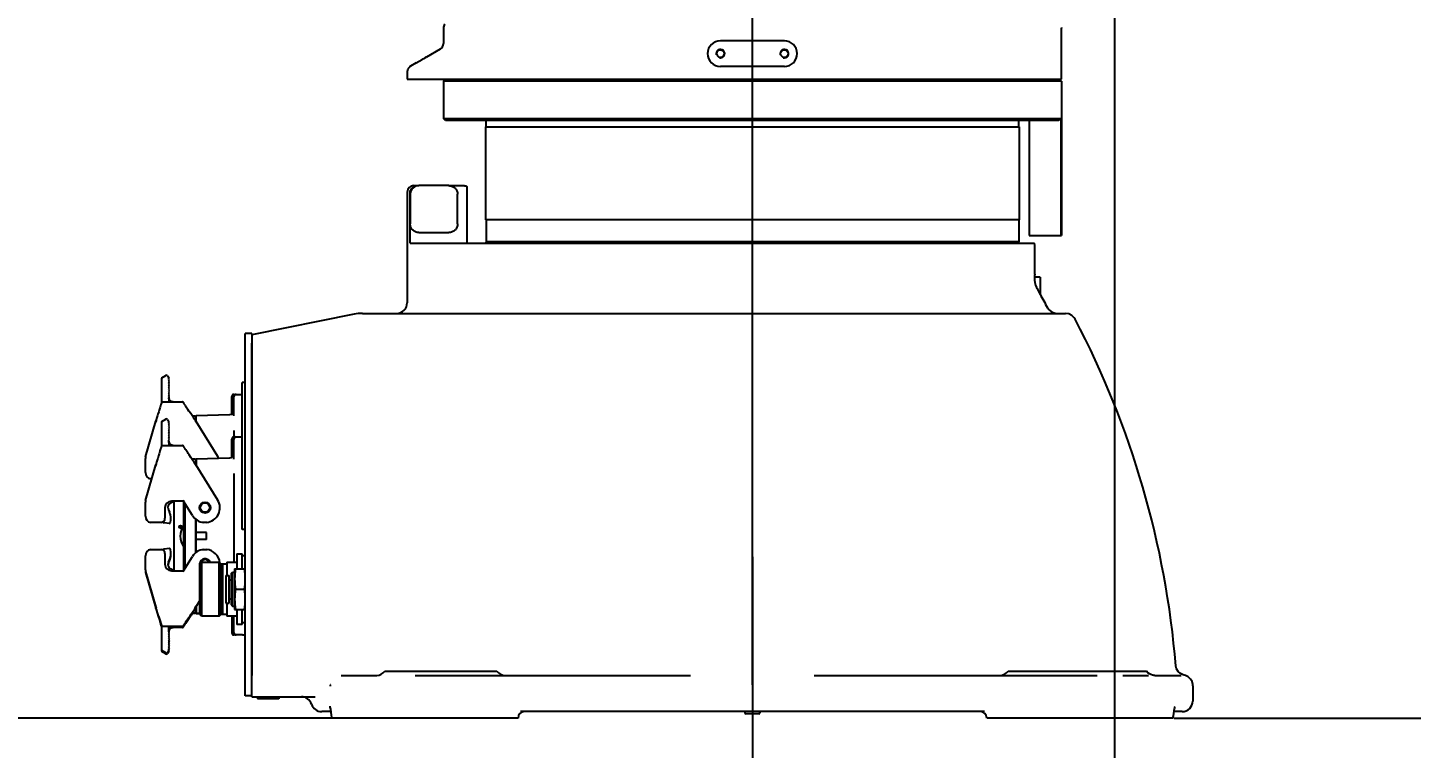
# Model space of a CAD drawing. Header units: millimetres. Extents: x 7426 to 8740, y 124 to 421.
# Drawn here: x 8482.51 to 8504.16, y 331.04 to 342.32 of the extents above; entities that cross this region are included whole.
import ezdxf

# ---------------------------------------------------------------- set-up
doc = ezdxf.new("R2010")
doc.units = ezdxf.units.MM
doc.linetypes.add('CENTER', pattern=[0.6, 0.375, -0.075, 0.075, -0.075])
for name, color, linetype in [('中心线', 7, 'Continuous'), ('外形图', 7, 'Continuous'), ('尺寸标注', 7, 'Continuous'), ('运动范围', 7, 'Continuous')]:
    doc.layers.add(name, color=color, linetype=linetype)
doc.styles.add('微软雅黑', font='msyh.ttc')
doc.dimstyles.new('尺寸标注_1_30比例', dxfattribs={"dimtxt": 2.1, "dimasz": 1.7, "dimexe": 0.5, "dimexo": 0.4, "dimgap": 0.5, "dimtad": 1, "dimdec": 1, "dimlfac": 30, "dimdsep": 46, "dimtxsty": '微软雅黑', "dimcen": 0.09, "dimadec": 0, "dimazin": 0, "dimtp": 0.01, "dimtm": 0.01, "dimtfac": 1, "dimtdec": 1, "dimtofl": 0, "dimtmove": 0, "dimatfit": 3, "dimfxl": 1, "dimtolj": 1, "dimarcsym": 0})

# ---------------------------------------------------------------- blocks, each defined once
blk = doc.blocks.new('*D1024')
at = {"layer": 'Defpoints', "color": 0}
for p in [(8499.514, 348.176), (8419.513, 331.509), (8489.348, 331.509)]:
    blk.add_point(p, dxfattribs=at)
at = {"layer": '尺寸标注', "color": 0, "lineweight": -2}
for p, q in [((8499.114, 348.176), (8419.013, 348.176)), ((8419.513, 346.476), (8419.513, 333.209)), ((8488.948, 331.509), (8419.013, 331.509))]:
    blk.add_line(p, q, dxfattribs=at)
at = {"layer": '尺寸标注', "color": 0}
for points in [[(8419.796, 346.476), (8419.23, 346.476), (8419.513, 348.176)], [(8419.23, 333.209), (8419.796, 333.209), (8419.513, 331.509)]]:
    blk.add_solid(points, dxfattribs=at)
at = {"layer": '尺寸标注', "color": 0, "insert": (8417.927, 339.843), "char_height": 2.1, "attachment_point": 5, "rotation": 90, "style": '微软雅黑'}
blk.add_mtext('\\A1;\\A1;500', dxfattribs=at)
blk = doc.blocks.new('*D1025')
at = {"layer": 'Defpoints', "color": 0}
for p in [(8435.376, 353.038), (8493.847, 331.417), (8493.847, 279.131)]:
    blk.add_point(p, dxfattribs=at)
at = {"layer": '尺寸标注', "color": 0, "lineweight": -2}
for p, q in [((8435.376, 352.638), (8435.376, 278.631)), ((8493.847, 331.017), (8493.847, 278.631)), ((8437.076, 279.131), (8492.147, 279.131))]:
    blk.add_line(p, q, dxfattribs=at)
at = {"layer": '尺寸标注', "color": 0}
for points in [[(8437.076, 279.414), (8437.076, 278.847), (8435.376, 279.131)], [(8492.147, 278.847), (8492.147, 279.414), (8493.847, 279.131)]]:
    blk.add_solid(points, dxfattribs=at)
at = {"layer": '尺寸标注', "color": 0, "insert": (8464.612, 280.722), "char_height": 2.1, "attachment_point": 5, "style": '微软雅黑'}
blk.add_mtext('\\A1;\\A1;1754', dxfattribs=at)
blk = doc.blocks.new('*D1026')
at = {"layer": 'Defpoints', "color": 0}
for p in [(8564.077, 348.176), (8493.847, 284.408), (8564.077, 279.131)]:
    blk.add_point(p, dxfattribs=at)
at = {"layer": '尺寸标注', "color": 0, "lineweight": -2}
for p, q in [((8564.077, 347.776), (8564.077, 278.631)), ((8493.847, 284.008), (8493.847, 278.631)), ((8495.547, 279.131), (8562.377, 279.131))]:
    blk.add_line(p, q, dxfattribs=at)
at = {"layer": '尺寸标注', "color": 0}
for points in [[(8495.547, 279.414), (8495.547, 278.847), (8493.847, 279.131)], [(8562.377, 278.847), (8562.377, 279.414), (8564.077, 279.131)]]:
    blk.add_solid(points, dxfattribs=at)
at = {"layer": '尺寸标注', "color": 0, "insert": (8528.962, 280.721), "char_height": 2.1, "attachment_point": 5, "style": '微软雅黑'}
blk.add_mtext('\\A1;\\A1;2107', dxfattribs=at)
blk = doc.blocks.new('*D1028')
at = {"layer": 'Defpoints', "color": 0}
for p in [(8499.514, 412.739), (8584.397, 412.739), (8500.046, 331.509)]:
    blk.add_point(p, dxfattribs=at)
at = {"layer": '尺寸标注', "color": 0, "lineweight": -2}
for p, q in [((8499.914, 412.739), (8584.897, 412.739)), ((8584.397, 333.209), (8584.397, 411.039)), ((8500.446, 331.509), (8584.897, 331.509))]:
    blk.add_line(p, q, dxfattribs=at)
at = {"layer": '尺寸标注', "color": 0}
for points in [[(8584.68, 411.039), (8584.114, 411.039), (8584.397, 412.739)], [(8584.114, 333.209), (8584.68, 333.209), (8584.397, 331.509)]]:
    blk.add_solid(points, dxfattribs=at)
at = {"layer": '尺寸标注', "color": 0, "insert": (8582.812, 372.124), "char_height": 2.1, "attachment_point": 5, "rotation": 90, "style": '微软雅黑'}
blk.add_mtext('\\A1;\\A1;2437', dxfattribs=at)
blk = doc.blocks.new('*D1031')
at = {"layer": 'Defpoints', "color": 0}
for p in [(8499.514, 348.176), (8493.847, 318.608), (8499.514, 314.528)]:
    blk.add_point(p, dxfattribs=at)
at = {"layer": '尺寸标注', "color": 0, "lineweight": -2}
for p, q in [((8499.514, 347.776), (8499.514, 314.028)), ((8493.847, 318.208), (8493.847, 314.028)), ((8495.547, 314.528), (8497.814, 314.528))]:
    blk.add_line(p, q, dxfattribs=at)
at = {"layer": '尺寸标注', "color": 0}
for points in [[(8495.547, 314.812), (8495.547, 314.245), (8493.847, 314.528)], [(8497.814, 314.245), (8497.814, 314.812), (8499.514, 314.528)]]:
    blk.add_solid(points, dxfattribs=at)
at = {"layer": '尺寸标注', "color": 0, "insert": (8496.68, 316.119), "char_height": 2.1, "attachment_point": 5, "style": '微软雅黑'}
blk.add_mtext('\\A1;\\A1;170', dxfattribs=at)
blk = doc.blocks.new('*D1036')
at = {"layer": 'Defpoints', "color": 0}
for p in [(8493.847, 334.435), (8457.654, 319.38), (8457.654, 307.923)]:
    blk.add_point(p, dxfattribs=at)
at = {"layer": '尺寸标注', "color": 0, "lineweight": -2}
for p, q in [((8493.847, 334.035), (8493.847, 307.423)), ((8457.654, 318.98), (8457.654, 307.423)), ((8492.147, 307.923), (8459.354, 307.923))]:
    blk.add_line(p, q, dxfattribs=at)
at = {"layer": '尺寸标注', "color": 0}
for points in [[(8459.354, 308.206), (8459.354, 307.64), (8457.654, 307.923)], [(8492.147, 307.64), (8492.147, 308.206), (8493.847, 307.923)]]:
    blk.add_solid(points, dxfattribs=at)
at = {"layer": '尺寸标注', "color": 0, "insert": (8475.751, 309.514), "char_height": 2.1, "attachment_point": 5, "style": '微软雅黑'}
blk.add_mtext('\\A1;\\A1;1085.8', dxfattribs=at)

msp = doc.modelspace()

# ---------------------------------------------------------------- linework, layer by layer
at = {"layer": '中心线', "color": 7, "linetype": 'CENTER', "ltscale": 50}
msp.add_line((8493.8471, 332.0289), (8493.849, 347.3844), dxfattribs=at)
at = {"layer": '外形图', "linetype": 'Continuous'}
for p, q in [((8489.0138, 342.3069), (8489.0138, 342.0671)), ((8498.68, 342.3159), (8498.6804, 342.3069)), ((8498.6804, 341.5093), (8498.6804, 342.3069)), ((8494.3471, 342.1093), (8493.3471, 342.1093)), ((8488.5891, 341.7639), (8488.6804, 341.8166)), ((8488.7114, 341.8346), (8488.7196, 341.8394)), ((8488.7196, 341.8393), (8488.7114, 341.8346)), ((8488.7346, 341.8481), (8488.7196, 341.8393)), ((8488.7196, 341.8394), (8488.7344, 341.848)), ((8488.7344, 341.848), (8488.743, 341.853)), ((8488.7428, 341.8529), (8488.7346, 341.8481)), ((8488.7455, 341.8545), (8488.7428, 341.8529)), ((8488.7471, 341.8554), (8488.7455, 341.8545)), ((8488.7455, 341.8545), (8488.7457, 341.8546)), ((8488.9638, 341.9805), (8488.7471, 341.8554)), ((8488.4475, 341.6244), (8488.4475, 341.5093)), ((8488.5891, 341.7639), (8488.4975, 341.711)), ((8494.3471, 341.7093), (8493.3471, 341.7093)), ((8488.4475, 341.5093), (8498.6804, 341.5093)), ((8489.0138, 341.476), (8489.0471, 341.5093)), ((8489.0138, 341.476), (8489.0138, 340.896)), ((8498.6804, 341.476), (8489.0138, 341.476)), ((8498.6804, 341.476), (8498.6471, 341.5093)), ((8498.6804, 341.476), (8498.6804, 339.0627)), ((8489.0471, 340.8627), (8489.0138, 340.896)), ((8489.0138, 340.896), (8498.6738, 340.896)), ((8498.6405, 340.8627), (8489.0471, 340.8627)), ((8489.6721, 340.7627), (8489.6721, 339.3093)), ((8489.6721, 340.7627), (8498.0221, 340.7627)), ((8489.6804, 340.7627), (8489.6804, 340.8627)), ((8498.0138, 340.7627), (8498.0138, 340.8627)), ((8498.0221, 340.7627), (8498.0221, 339.3093)), ((8498.1745, 340.8627), (8498.1745, 339.0627)), ((8498.6738, 340.896), (8498.6405, 340.8627)), ((8498.6738, 340.896), (8498.6738, 339.0627)), ((8488.5471, 339.8427), (8488.6287, 339.8427)), ((8489.1005, 339.8427), (8488.6275, 339.8427)), ((8489.1005, 339.8427), (8489.3366, 339.8427)), ((8488.4471, 339.7427), (8488.4471, 338.0093)), ((8488.4943, 338.9427), (8488.4943, 339.7427)), ((8488.4943, 339.7093), (8488.4943, 339.2427)), ((8489.2338, 339.2427), (8489.2338, 339.7093)), ((8489.3865, 338.9427), (8489.3865, 339.8293)), ((8498.0221, 339.3093), (8489.6721, 339.3093)), ((8489.6804, 339.3093), (8489.6804, 338.9627)), ((8498.0138, 339.3093), (8498.0138, 338.9627)), ((8488.6275, 339.1093), (8489.1005, 339.1093)), ((8498.1745, 339.0627), (8498.6804, 339.0627)), ((8488.4943, 338.9427), (8489.4834, 338.9427)), ((8489.4834, 338.9427), (8498.258, 338.9427)), ((8489.692, 338.9427), (8489.6804, 338.9627)), ((8498.0138, 338.9627), (8489.6804, 338.9627)), ((8498.0022, 338.9427), (8498.0138, 338.9627)), ((8498.2638, 338.9093), (8498.258, 338.9427)), ((8498.2638, 338.4593), (8498.2638, 338.9093)), ((8498.2608, 338.4095), (8498.2605, 338.4036)), ((8498.3471, 338.4093), (8498.2609, 338.4093)), ((8498.2636, 338.457), (8498.2633, 338.4524)), ((8498.2633, 338.4524), (8498.2636, 338.457)), ((8498.2638, 338.4593), (8498.2636, 338.457)), ((8498.3471, 338.4093), (8498.3471, 338.1455)), ((8498.3344, 338.1693), (8498.3309, 338.176)), ((8487.6157, 337.8297), (8486.0138, 337.5093)), ((8487.7464, 337.8427), (8498.747, 337.8427)), ((8485.9138, 331.8593), (8485.9138, 337.526)), ((8486.0138, 337.526), (8485.9138, 337.526)), ((8486.0138, 337.526), (8486.0138, 332.176)), ((8486.0138, 331.8427), (8486.0138, 337.376)), ((8484.6007, 336.8179), (8484.6007, 336.4445)), ((8484.6085, 336.832), (8484.6723, 336.8718)), ((8484.6952, 336.8665), (8484.7174, 336.8311)), ((8484.7174, 336.8091), (8484.7107, 336.803)), ((8484.7174, 336.8091), (8484.7174, 336.8311)), ((8484.7107, 336.803), (8484.7235, 336.789)), ((8484.7235, 336.789), (8484.7107, 336.7773)), ((8484.7107, 336.7773), (8484.7235, 336.7634)), ((8484.7235, 336.7634), (8484.7107, 336.7516)), ((8484.7107, 336.7516), (8484.7235, 336.7377)), ((8484.7235, 336.7377), (8484.7107, 336.726)), ((8484.7107, 336.726), (8484.7235, 336.712)), ((8484.7235, 336.712), (8484.7107, 336.7003)), ((8484.7107, 336.7003), (8484.7235, 336.6864)), ((8484.7235, 336.6864), (8484.7107, 336.6746)), ((8484.7107, 336.6746), (8484.7235, 336.6607)), ((8484.7235, 336.6607), (8484.7107, 336.649)), ((8484.7107, 336.649), (8484.7235, 336.635)), ((8484.7235, 336.635), (8484.7107, 336.6233)), ((8484.7107, 336.6233), (8484.7235, 336.6094)), ((8484.7235, 336.6094), (8484.7107, 336.5976)), ((8484.7107, 336.5976), (8484.7235, 336.5837)), ((8485.8638, 334.4593), (8485.8638, 336.7593)), ((8485.9138, 336.7593), (8485.8638, 336.7593)), ((8484.5923, 336.4155), (8484.5799, 336.374)), ((8484.5963, 336.4292), (8484.5923, 336.4155)), ((8484.6007, 336.4445), (8484.5963, 336.4292)), ((8484.608, 336.4549), (8484.6041, 336.4513)), ((8484.6132, 336.4572), (8484.608, 336.4549)), ((8484.6172, 336.4577), (8484.6132, 336.4572)), ((8484.6173, 336.4577), (8484.9341, 336.4577)), ((8484.7235, 336.5837), (8484.7107, 336.572)), ((8484.7107, 336.572), (8484.7235, 336.558)), ((8484.7235, 336.558), (8484.7107, 336.5463)), ((8484.7107, 336.5463), (8484.7174, 336.539)), ((8484.7174, 336.5201), (8484.7171, 336.5167)), ((8484.7174, 336.5197), (8484.7173, 336.5162)), ((8484.7173, 336.5162), (8484.7174, 336.5136)), ((8484.7174, 336.539), (8484.7174, 336.5243)), ((8484.7181, 336.5165), (8484.7176, 336.5208)), ((8484.7189, 336.5121), (8484.7181, 336.5165)), ((8484.7197, 336.5084), (8484.7186, 336.5136)), ((8484.7215, 336.5025), (8484.7197, 336.5084)), ((8484.748, 336.4684), (8484.7462, 336.4696)), ((8484.7522, 336.4659), (8484.7492, 336.4676)), ((8484.9474, 336.4511), (8484.9435, 336.4548)), ((8484.9496, 336.4473), (8484.9474, 336.4511)), ((8484.9503, 336.4448), (8484.9496, 336.4473)), ((8484.9506, 336.4438), (8484.9503, 336.4448)), ((8484.9817, 336.3909), (8484.9761, 336.3993)), ((8484.9909, 336.3772), (8484.9817, 336.3909)), ((8485.0123, 336.3457), (8484.9909, 336.3772)), ((8485.7038, 336.267), (8485.7038, 336.5427)), ((8485.7371, 336.576), (8485.8638, 336.576)), ((8485.7371, 336.2384), (8485.7371, 336.5427)), ((8484.3543, 335.5984), (8484.5142, 336.156)), ((8484.5142, 336.156), (8484.5161, 336.1625)), ((8484.5151, 336.1589), (8484.5142, 336.1559)), ((8484.5142, 336.156), (8484.5302, 336.1512)), ((8484.5161, 336.1625), (8484.5151, 336.1589)), ((8484.5319, 336.2147), (8484.5161, 336.1625)), ((8484.5592, 336.3048), (8484.5478, 336.267)), ((8484.5669, 336.3304), (8484.5592, 336.3048)), ((8484.5759, 336.3607), (8484.5669, 336.3304)), ((8484.6085, 336.1503), (8484.6723, 336.1901)), ((8484.6952, 336.1848), (8484.7174, 336.1494)), ((8485.0609, 336.2745), (8485.0329, 336.3154)), ((8485.0708, 336.2597), (8485.0609, 336.2745)), ((8485.0917, 336.2286), (8485.0708, 336.2597)), ((8485.0845, 336.2393), (8485.1371, 336.2393)), ((8485.1025, 336.2122), (8485.0917, 336.2286)), ((8485.1136, 336.1953), (8485.1025, 336.2122)), ((8485.125, 336.1779), (8485.1136, 336.1953)), ((8485.1392, 336.156), (8485.125, 336.1779)), ((8485.1392, 336.156), (8485.1251, 336.1472)), ((8485.1371, 336.2393), (8485.1371, 336.1593)), ((8485.1371, 336.201), (8485.1454, 336.201)), ((8485.1392, 336.156), (8485.4816, 335.608)), ((8485.1454, 336.2443), (8485.6722, 336.2581)), ((8485.1454, 336.146), (8485.1454, 336.2443)), ((8484.6007, 336.1362), (8484.6007, 335.7629)), ((8484.7174, 336.1274), (8484.7107, 336.1213)), ((8484.7107, 336.1213), (8484.7235, 336.1074)), ((8484.7235, 336.1074), (8484.7107, 336.0956)), ((8484.7107, 336.0956), (8484.7235, 336.0817)), ((8484.7235, 336.0817), (8484.7107, 336.07)), ((8484.7107, 336.07), (8484.7235, 336.056)), ((8484.7235, 336.056), (8484.7107, 336.0443)), ((8484.7107, 336.0443), (8484.7235, 336.0304)), ((8484.7235, 336.0304), (8484.7107, 336.0186)), ((8484.7107, 336.0186), (8484.7235, 336.0047)), ((8484.7235, 336.0047), (8484.7107, 335.993)), ((8484.7107, 335.993), (8484.7235, 335.979)), ((8484.7235, 335.979), (8484.7107, 335.9673)), ((8484.7107, 335.9673), (8484.7235, 335.9534)), ((8484.7235, 335.9534), (8484.7107, 335.9416)), ((8484.7107, 335.9416), (8484.7235, 335.9277)), ((8484.7174, 336.1274), (8484.7174, 336.1494)), ((8485.7371, 336.0098), (8485.7371, 335.9093)), ((8484.5961, 335.7468), (8484.5916, 335.7318)), ((8484.5988, 335.7564), (8484.5961, 335.7468)), ((8484.6007, 335.7629), (8484.5988, 335.7564)), ((8484.6066, 335.7722), (8484.6033, 335.7686)), ((8484.6118, 335.7751), (8484.6066, 335.7722)), ((8484.6172, 335.776), (8484.6118, 335.7751)), ((8484.6173, 335.776), (8484.9341, 335.776)), ((8484.7235, 335.9277), (8484.7107, 335.916)), ((8484.7107, 335.916), (8484.7235, 335.902)), ((8484.7235, 335.902), (8484.7107, 335.8903)), ((8484.7107, 335.8903), (8484.7235, 335.8764)), ((8484.7235, 335.8764), (8484.7107, 335.8646)), ((8484.7107, 335.8646), (8484.7174, 335.8574)), ((8484.7174, 335.838), (8484.7172, 335.8358)), ((8484.7174, 335.838), (8484.7173, 335.8346)), ((8484.7173, 335.8346), (8484.7174, 335.832)), ((8484.7174, 335.838), (8484.7174, 335.8574)), ((8484.7175, 335.8397), (8484.7174, 335.8426)), ((8484.7293, 335.8051), (8484.7271, 335.8086)), ((8484.7316, 335.8019), (8484.7292, 335.8052)), ((8484.734, 335.799), (8484.7314, 335.8021)), ((8484.7555, 335.7825), (8484.7527, 335.7839)), ((8484.7609, 335.7802), (8484.7581, 335.7814)), ((8484.7638, 335.7793), (8484.7608, 335.7803)), ((8484.9477, 335.7689), (8484.9443, 335.7725)), ((8484.9784, 335.7141), (8484.973, 335.7223)), ((8485.7038, 335.592), (8485.7038, 335.876)), ((8485.7371, 335.9093), (8485.8638, 335.9093)), ((8485.7371, 335.5634), (8485.7371, 335.876)), ((8484.3504, 335.351), (8484.3504, 335.5708)), ((8484.5261, 335.5137), (8484.5142, 335.4743)), ((8484.5653, 335.6434), (8484.5567, 335.6147)), ((8484.5776, 335.6845), (8484.5653, 335.6434)), ((8484.5797, 335.6917), (8484.5776, 335.6845)), ((8484.9844, 335.7052), (8484.9784, 335.7141)), ((8484.9942, 335.6907), (8484.9844, 335.7052)), ((8485.0343, 335.6317), (8485.0212, 335.651)), ((8485.0633, 335.5892), (8485.0343, 335.6317)), ((8485.0737, 335.5738), (8485.0633, 335.5892)), ((8485.0844, 335.5578), (8485.0737, 335.5738)), ((8485.0801, 335.5643), (8485.1371, 335.5643)), ((8485.0954, 335.5413), (8485.0844, 335.5578)), ((8485.1067, 335.5242), (8485.0954, 335.5413)), ((8485.1183, 335.5066), (8485.1067, 335.5242)), ((8485.1323, 335.4851), (8485.1183, 335.5066)), ((8485.1371, 335.5643), (8485.1371, 335.4776)), ((8485.1371, 335.526), (8485.1454, 335.526)), ((8485.1454, 335.5693), (8485.6722, 335.5831)), ((8485.1454, 335.5693), (8485.1454, 335.4644)), ((8484.3543, 334.9167), (8484.5142, 335.4743)), ((8484.5142, 335.4743), (8484.5302, 335.4695)), ((8485.1392, 335.4743), (8485.1251, 335.4655)), ((8485.1392, 335.4743), (8485.1323, 335.4851)), ((8485.1392, 335.4743), (8485.4816, 334.9263)), ((8485.7371, 335.3348), (8485.7371, 333.9493)), ((8484.4505, 335.2522), (8484.435, 335.2522)), ((8484.3504, 334.6693), (8484.3504, 334.8892)), ((8484.9461, 334.9027), (8484.7571, 334.9027)), ((8484.7871, 334.886), (8484.8004, 334.886)), ((8484.7954, 334.886), (8484.7954, 333.8327)), ((8484.8004, 334.886), (8484.8004, 334.9027)), ((8485.0859, 334.679), (8484.9461, 334.9027)), ((8484.9504, 333.8229), (8484.9504, 334.8958)), ((8484.9673, 334.8687), (8484.9673, 333.85)), ((8484.6571, 334.8027), (8484.6571, 334.636)), ((8484.7116, 334.7675), (8484.7286, 334.731)), ((8484.603, 334.5705), (8484.435, 334.5705)), ((8484.7232, 334.5562), (8484.6449, 334.5666)), ((8484.7425, 334.572), (8484.7415, 334.5684)), ((8484.8885, 334.4966), (8484.8885, 334.5049)), ((8484.9119, 334.4966), (8484.8885, 334.4966)), ((8484.8919, 334.4999), (8484.8919, 334.5049)), ((8484.8985, 334.4999), (8484.8919, 334.4999)), ((8484.8985, 334.5049), (8484.8985, 334.4999)), ((8484.9017, 334.5065), (8484.9119, 334.5116)), ((8484.9119, 334.5079), (8484.9019, 334.5029)), ((8484.9019, 334.5029), (8484.9019, 334.4999)), ((8484.9019, 334.4999), (8484.9119, 334.4999)), ((8484.9119, 334.5116), (8484.9119, 334.5079)), ((8484.9119, 334.4999), (8484.9119, 334.4966)), ((8484.9504, 334.5228), (8484.9484, 334.5228)), ((8485.1371, 334.622), (8485.1371, 334.0967)), ((8485.1454, 334.1036), (8485.1454, 334.6151)), ((8485.3074, 334.5705), (8485.2601, 334.5705)), ((8485.9138, 334.4593), (8485.8638, 334.4593)), ((8485.3054, 334.4135), (8485.1454, 334.4135)), ((8485.3054, 334.3052), (8485.1454, 334.3052)), ((8485.3054, 334.3052), (8485.3054, 334.4135)), ((8484.3504, 333.8295), (8484.3504, 334.0493)), ((8484.435, 334.1481), (8484.603, 334.1481)), ((8484.7232, 334.1625), (8484.6449, 334.1521)), ((8484.6571, 334.0827), (8484.6571, 333.916)), ((8484.7425, 334.1467), (8484.7415, 334.1503)), ((8484.9461, 333.816), (8485.0859, 334.0397)), ((8484.9484, 334.1895), (8484.9504, 334.1895)), ((8485.2601, 334.1481), (8485.3074, 334.1481)), ((8485.7804, 334.081), (8485.7804, 333.8427)), ((8485.7804, 334.081), (8485.8638, 334.081)), ((8485.8638, 333.8427), (8485.8638, 334.081)), ((8485.8638, 334.051), (8485.9138, 334.051)), ((8484.3543, 333.802), (8484.5142, 333.2444)), ((8484.3543, 333.787), (8484.5142, 333.2294)), ((8484.7115, 333.9354), (8484.7285, 333.9719)), ((8484.7116, 333.9512), (8484.7286, 333.9877)), ((8484.7571, 333.816), (8484.9461, 333.816)), ((8484.8004, 333.8327), (8484.7871, 333.8327)), ((8484.8004, 333.816), (8484.8004, 333.8327)), ((8485.1971, 333.9243), (8485.1971, 333.1277)), ((8485.1971, 333.9243), (8485.2138, 333.9243)), ((8485.2138, 333.9327), (8485.2304, 333.9493)), ((8485.2138, 333.9327), (8485.2138, 333.1193)), ((8485.2304, 333.9493), (8485.2304, 333.1027)), ((8485.2304, 333.9493), (8485.5054, 333.9493)), ((8485.5304, 333.9243), (8485.5054, 333.9493)), ((8485.5054, 333.1027), (8485.5054, 333.9493)), ((8485.5304, 333.9243), (8485.5304, 333.1277)), ((8485.5304, 333.9243), (8485.6238, 333.9243)), ((8485.5594, 333.9243), (8485.5594, 333.1277)), ((8485.6238, 333.9493), (8485.6238, 333.7427)), ((8485.6238, 333.9493), (8485.7804, 333.9493)), ((8485.6921, 333.7722), (8485.7125, 333.7927)), ((8485.7125, 333.2593), (8485.7125, 333.7927)), ((8485.7125, 333.7927), (8485.7471, 333.7927)), ((8485.7471, 333.8427), (8485.7471, 333.2093)), ((8485.7471, 333.8427), (8485.9138, 333.8427)), ((8485.6121, 333.7427), (8485.6121, 333.3093)), ((8485.6121, 333.7427), (8485.6621, 333.7427)), ((8485.6621, 333.3093), (8485.6621, 333.7427)), ((8485.6621, 333.6752), (8485.6921, 333.6752)), ((8485.6921, 333.7722), (8485.6921, 333.2798)), ((8485.6621, 333.3768), (8485.6921, 333.3768)), ((8485.7602, 333.526), (8485.9006, 333.526)), ((8484.5302, 333.2492), (8484.5142, 333.2444)), ((8484.5574, 333.1015), (8484.5142, 333.2444)), ((8484.5183, 333.2306), (8484.5142, 333.2294)), ((8484.5142, 333.2294), (8484.5161, 333.2229)), ((8484.5151, 333.2264), (8484.5142, 333.2294)), ((8484.5161, 333.2229), (8484.5151, 333.2264)), ((8484.5161, 333.2229), (8484.5227, 333.201)), ((8484.5227, 333.201), (8484.5379, 333.151)), ((8484.545, 333.1274), (8484.5583, 333.0838)), ((8485.0507, 333.111), (8485.0664, 333.1341)), ((8485.0619, 333.1125), (8485.0718, 333.127)), ((8485.0664, 333.1341), (8485.0773, 333.1503)), ((8485.0718, 333.127), (8485.0819, 333.1421)), ((8485.0773, 333.1503), (8485.0886, 333.167)), ((8485.1371, 333.1543), (8485.0801, 333.1543)), ((8485.0819, 333.1421), (8485.0901, 333.1543)), ((8485.1371, 333.146), (8485.0845, 333.146)), ((8485.0886, 333.167), (8485.1001, 333.1844)), ((8485.1001, 333.1844), (8485.1118, 333.2023)), ((8485.1118, 333.2023), (8485.1238, 333.2207)), ((8485.1238, 333.2207), (8485.1392, 333.2444)), ((8485.1392, 333.2444), (8485.1251, 333.2532)), ((8485.1371, 333.2411), (8485.1371, 333.1543)), ((8485.1454, 333.1927), (8485.1371, 333.1927)), ((8485.1454, 333.1843), (8485.1371, 333.1843)), ((8485.1371, 333.1543), (8485.1371, 333.146)), ((8485.1392, 333.2444), (8485.1971, 333.337)), ((8485.1454, 333.2543), (8485.1454, 333.1493)), ((8485.1454, 333.141), (8485.1454, 333.1493)), ((8485.1971, 333.148), (8485.1454, 333.1493)), ((8485.1971, 333.1397), (8485.1454, 333.141)), ((8485.2138, 333.1277), (8485.1971, 333.1277)), ((8485.5054, 333.1027), (8485.5304, 333.1277)), ((8485.6238, 333.1277), (8485.5304, 333.1277)), ((8485.6121, 333.3093), (8485.6621, 333.3093)), ((8485.6238, 333.3093), (8485.6238, 333.1027)), ((8485.6921, 333.2798), (8485.7125, 333.2593)), ((8485.7125, 333.2593), (8485.7471, 333.2593)), ((8485.7471, 333.2093), (8485.9138, 333.2093)), ((8485.7804, 333.2093), (8485.7804, 332.971)), ((8485.8638, 332.971), (8485.8638, 333.2093)), ((8484.5574, 333.1015), (8484.5661, 333.0727)), ((8484.5583, 333.0838), (8484.5642, 333.0639)), ((8484.5661, 333.0727), (8484.5761, 333.039)), ((8484.5761, 333.039), (8484.5958, 332.9728)), ((8484.5872, 332.9868), (8484.5889, 332.9811)), ((8484.5889, 332.9811), (8484.5944, 332.9625)), ((8484.5944, 332.9625), (8484.5981, 332.9499)), ((8484.5958, 332.9728), (8484.6007, 332.9558)), ((8484.5981, 332.9499), (8484.6007, 332.9408)), ((8484.6007, 332.9558), (8484.6009, 332.9552)), ((8484.6007, 332.9558), (8484.6007, 332.5675)), ((8484.6043, 332.9488), (8484.608, 332.9455)), ((8484.9341, 332.9427), (8484.6173, 332.9427)), ((8484.7243, 332.9047), (8484.7263, 332.9087)), ((8484.9341, 332.9277), (8484.7422, 332.9277)), ((8484.7447, 332.9146), (8484.7456, 332.9153)), ((8484.7614, 332.9236), (8484.7641, 332.9245)), ((8484.7661, 332.9401), (8484.7691, 332.9409)), ((8484.7691, 332.9409), (8484.7722, 332.9416)), ((8484.7721, 332.9415), (8484.7749, 332.942)), ((8484.7749, 332.942), (8484.7776, 332.9423)), ((8484.7776, 332.9423), (8484.7801, 332.9425)), ((8484.7836, 332.9427), (8484.784, 332.9427)), ((8484.9341, 332.9427), (8484.9395, 332.9436)), ((8484.9341, 332.9427), (8484.9395, 332.9436)), ((8484.9341, 332.9277), (8484.9383, 332.9282)), ((8484.9383, 332.9282), (8484.9434, 332.9305)), ((8484.9395, 332.9436), (8484.9442, 332.9461)), ((8484.9395, 332.9288), (8484.9409, 332.9294)), ((8484.9434, 332.9305), (8484.9473, 332.9341)), ((8484.9442, 332.9461), (8484.9476, 332.9495)), ((8484.9449, 332.9319), (8484.9461, 332.933)), ((8484.9506, 332.9565), (8484.9506, 332.957)), ((8484.9525, 332.9474), (8484.9532, 332.9488)), ((8484.9532, 332.9488), (8484.9549, 332.9522)), ((8484.9549, 332.9522), (8484.9559, 332.9541)), ((8484.9624, 332.9535), (8484.9549, 332.9522)), ((8484.9624, 332.9535), (8484.9624, 332.9649)), ((8484.9668, 332.9869), (8484.9713, 332.9937)), ((8484.9678, 332.9734), (8484.9724, 332.9805)), ((8484.9713, 332.9937), (8484.9762, 333.0013)), ((8484.9724, 332.9805), (8484.9776, 332.9883)), ((8484.9762, 333.0013), (8484.9818, 333.0096)), ((8484.9776, 332.9883), (8484.9832, 332.9967)), ((8484.9818, 333.0096), (8484.9912, 333.0236)), ((8484.9832, 332.9967), (8484.9924, 333.0104)), ((8484.9912, 333.0236), (8485.0267, 333.0759)), ((8484.9924, 333.0104), (8485.0343, 333.072)), ((8485.0267, 333.0759), (8485.0507, 333.111)), ((8485.2304, 333.1027), (8485.2138, 333.1193)), ((8485.5054, 333.1027), (8485.2304, 333.1027)), ((8485.7804, 333.1027), (8485.6238, 333.1027)), ((8485.7038, 333.1027), (8485.7038, 332.8427)), ((8485.7371, 332.8427), (8485.7371, 333.1027)), ((8485.8638, 332.971), (8485.7804, 332.971)), ((8485.9138, 333.001), (8485.8638, 333.001)), ((8484.7174, 332.8613), (8484.7107, 332.8541)), ((8484.7107, 332.8541), (8484.7235, 332.8423)), ((8484.7235, 332.8423), (8484.7107, 332.8284)), ((8484.7107, 332.8284), (8484.7235, 332.8166)), ((8484.7235, 332.8166), (8484.7107, 332.8027)), ((8484.7107, 332.8027), (8484.7235, 332.791)), ((8484.7235, 332.791), (8484.7107, 332.7771)), ((8484.7107, 332.7771), (8484.7235, 332.7653)), ((8484.7235, 332.7653), (8484.7107, 332.7514)), ((8484.7107, 332.7514), (8484.7235, 332.7396)), ((8484.7235, 332.7396), (8484.7107, 332.7257)), ((8484.7107, 332.7257), (8484.7235, 332.714)), ((8484.7235, 332.714), (8484.7107, 332.7001)), ((8484.7107, 332.7001), (8484.7235, 332.6883)), ((8484.716, 332.8342), (8484.7235, 332.8273)), ((8484.716, 332.8085), (8484.7235, 332.8016)), ((8484.716, 332.7828), (8484.7235, 332.776)), ((8484.716, 332.7572), (8484.7235, 332.7503)), ((8484.716, 332.7315), (8484.7235, 332.7246)), ((8484.716, 332.7058), (8484.7235, 332.699)), ((8484.7174, 332.8807), (8484.7173, 332.8831)), ((8484.7174, 332.8613), (8484.7174, 332.8807)), ((8484.7174, 332.861), (8484.7174, 332.8479)), ((8484.7176, 332.8653), (8484.718, 332.8682)), ((8484.718, 332.8835), (8484.7188, 332.8878)), ((8484.7181, 332.869), (8484.7189, 332.8734)), ((8484.7235, 332.8273), (8484.7182, 332.8215)), ((8484.7235, 332.8016), (8484.7182, 332.7959)), ((8484.7235, 332.776), (8484.7182, 332.7702)), ((8484.7235, 332.7503), (8484.7182, 332.7445)), ((8484.7235, 332.7246), (8484.7182, 332.7189)), ((8484.7235, 332.699), (8484.7182, 332.6932)), ((8484.7189, 332.8734), (8484.7199, 332.8778)), ((8484.7197, 332.8767), (8484.7213, 332.8823)), ((8484.7199, 332.8778), (8484.7213, 332.8822)), ((8484.7213, 332.8822), (8484.7229, 332.8865)), ((8485.8704, 332.8093), (8485.7371, 332.8093)), ((8485.9138, 332.809), (8485.8704, 332.809)), ((8484.6723, 332.5285), (8484.6085, 332.5684)), ((8484.6723, 332.5135), (8484.6085, 332.5534)), ((8484.7174, 332.5693), (8484.6952, 332.5338)), ((8484.7174, 332.5543), (8484.6952, 332.5188)), ((8484.7235, 332.6883), (8484.7107, 332.6744)), ((8484.7107, 332.6744), (8484.7235, 332.6626)), ((8484.7235, 332.6626), (8484.7107, 332.6487)), ((8484.7107, 332.6487), (8484.7235, 332.637)), ((8484.7235, 332.637), (8484.7107, 332.6231)), ((8484.7107, 332.6231), (8484.7235, 332.6113)), ((8484.7235, 332.6113), (8484.7107, 332.5974)), ((8484.7107, 332.5974), (8484.7174, 332.5913)), ((8484.716, 332.6802), (8484.7235, 332.6733)), ((8484.716, 332.6545), (8484.7235, 332.6476)), ((8484.716, 332.6288), (8484.7235, 332.622)), ((8484.716, 332.6032), (8484.7235, 332.5963)), ((8484.7235, 332.5963), (8484.7174, 332.5897)), ((8484.7174, 332.5543), (8484.7174, 332.5913)), ((8484.7235, 332.6733), (8484.7182, 332.6675)), ((8484.7235, 332.6476), (8484.7182, 332.6419)), ((8484.7235, 332.622), (8484.7182, 332.6162)), ((8487.4153, 332.176), (8487.5649, 332.176)), ((8487.5649, 332.176), (8487.97, 332.176)), ((8488.0971, 332.2427), (8489.8471, 332.2427)), ((8488.5707, 332.176), (8489.0348, 332.176)), ((8489.0348, 332.176), (8492.879, 332.176)), ((8494.8151, 332.176), (8498.6594, 332.176)), ((8497.8471, 332.2427), (8500.0137, 332.2427)), ((8498.6594, 332.176), (8499.242, 332.176)), ((8499.6444, 332.176), (8500.0417, 332.176)), ((8500.1048, 332.181), (8500.0825, 332.1886)), ((8500.1052, 332.1809), (8500.1048, 332.181)), ((8500.1402, 332.176), (8500.5522, 332.176)), ((8500.6025, 332.1798), (8500.5876, 332.1838)), ((8486.0138, 331.8593), (8485.9138, 331.8593)), ((8486.0138, 331.8427), (8487.0094, 331.8427)), ((8486.1044, 331.8427), (8486.1044, 331.8093)), ((8486.1115, 331.8427), (8486.1115, 331.8093)), ((8486.1257, 331.8427), (8486.1257, 331.8093)), ((8486.1541, 331.8427), (8486.1541, 331.8093)), ((8486.1824, 331.8427), (8486.1824, 331.8093)), ((8486.2179, 331.8427), (8486.2179, 331.8093)), ((8486.3243, 331.8427), (8486.3243, 331.8093)), ((8486.3597, 331.8427), (8486.3597, 331.8093)), ((8486.3881, 331.8427), (8486.3881, 331.8093)), ((8486.4165, 331.8427), (8486.4165, 331.8093)), ((8486.4306, 331.8427), (8486.4306, 331.8093)), ((8486.4377, 331.8427), (8486.4377, 331.8093)), ((8487.2443, 332.0288), (8487.2441, 332.0263)), ((8487.2441, 332.0263), (8487.2441, 332.0262)), ((8487.2445, 332.03), (8487.2443, 332.0288)), ((8500.7366, 332.016), (8500.7357, 332.0335)), ((8500.7366, 332.0156), (8500.7366, 331.776)), ((8486.4377, 331.8093), (8486.1044, 331.8093)), ((8487.251, 331.6093), (8487.1089, 331.6093)), ((8487.2508, 331.6104), (8487.2537, 331.5898)), ((8487.251, 331.6093), (8487.251, 331.609)), ((8497.4754, 331.6093), (8490.2188, 331.6093)), ((8493.7304, 331.6093), (8493.7304, 331.5927)), ((8493.9638, 331.6093), (8493.9638, 331.5927)), ((8500.5699, 331.6093), (8500.4432, 331.6093)), ((8487.2535, 331.5913), (8487.2563, 331.5704)), ((8487.2561, 331.5719), (8487.2587, 331.5515)), ((8487.2586, 331.5527), (8487.2624, 331.5218)), ((8487.2632, 331.5093), (8487.2625, 331.5214)), ((8490.1804, 331.5093), (8487.2632, 331.5093)), ((8493.9471, 331.576), (8493.7471, 331.576)), ((8500.431, 331.5093), (8497.5138, 331.5093)), ((8500.431, 331.5093), (8500.4317, 331.5214)), ((8500.4318, 331.5217), (8500.4357, 331.5532)), ((8500.4333, 331.5345), (8500.4357, 331.5538)), ((8500.4357, 331.5532), (8500.4383, 331.5735)), ((8500.4382, 331.5726), (8500.4409, 331.5932))]:
    msp.add_line(p, q, dxfattribs=at)
for points in [[(8498.8943, 337.7535), (8498.8827, 337.7725), (8498.8463, 337.8097), (8498.7996, 337.834), (8498.7468, 337.8427)], [(8484.5799, 336.374), (8484.578, 336.3675), (8484.5759, 336.3607)], [(8484.6041, 336.4513), (8484.6021, 336.4482), (8484.6013, 336.4463), (8484.6009, 336.4451), (8484.6007, 336.4445)], [(8484.7171, 336.5167), (8484.7161, 336.5137), (8484.7158, 336.5133)], [(8484.7212, 336.5034), (8484.7199, 336.5078), (8484.7189, 336.5121)], [(8484.7494, 336.4675), (8484.7465, 336.4694), (8484.7437, 336.4714), (8484.7411, 336.4736), (8484.7384, 336.476), (8484.7359, 336.4786), (8484.7334, 336.4813), (8484.731, 336.4844), (8484.7287, 336.4876), (8484.7266, 336.4912), (8484.7245, 336.495), (8484.7227, 336.4992), (8484.7212, 336.5034)], [(8484.7253, 336.4935), (8484.7234, 336.4977), (8484.7215, 336.5025)], [(8484.7316, 336.4836), (8484.7294, 336.4867), (8484.7273, 336.4899), (8484.7253, 336.4935)], [(8484.7749, 336.4584), (8484.7725, 336.4587), (8484.7701, 336.4592), (8484.7676, 336.4598), (8484.7652, 336.4605), (8484.7626, 336.4613), (8484.76, 336.4622), (8484.7574, 336.4633), (8484.7547, 336.4646), (8484.752, 336.466)], [(8484.7663, 336.4601), (8484.7635, 336.461), (8484.7607, 336.462), (8484.7579, 336.4631), (8484.755, 336.4644), (8484.7522, 336.4659)], [(8484.7772, 336.4581), (8484.7745, 336.4584), (8484.7719, 336.4589), (8484.7691, 336.4594), (8484.7663, 336.4601)], [(8484.7837, 336.4577), (8484.7834, 336.4577), (8484.7819, 336.4577), (8484.7795, 336.4579), (8484.7771, 336.4581)], [(8484.784, 336.4577), (8484.7838, 336.4577), (8484.7829, 336.4577), (8484.7813, 336.4577), (8484.7794, 336.4579)], [(8484.9435, 336.4548), (8484.9383, 336.4571), (8484.9341, 336.4577)], [(8484.9562, 336.4307), (8484.9551, 336.4328), (8484.9541, 336.4346), (8484.9533, 336.4363), (8484.9526, 336.4377), (8484.9521, 336.439), (8484.9516, 336.44), (8484.9513, 336.4408), (8484.9511, 336.4415), (8484.951, 336.442), (8484.9508, 336.4424), (8484.9508, 336.4427), (8484.9507, 336.4429), (8484.9507, 336.4431), (8484.9506, 336.4438)], [(8484.9761, 336.3993), (8484.971, 336.407), (8484.9687, 336.4106), (8484.9665, 336.414), (8484.9644, 336.4173), (8484.9625, 336.4203), (8484.9607, 336.4232), (8484.959, 336.4259), (8484.9575, 336.4284), (8484.9562, 336.4307)], [(8484.5478, 336.267), (8484.5416, 336.2467), (8484.5319, 336.2147)], [(8485.0329, 336.3154), (8485.0163, 336.3399), (8485.0123, 336.3457)], [(8484.5916, 335.7318), (8484.5888, 335.7221), (8484.5797, 335.6917)], [(8484.6033, 335.7686), (8484.6019, 335.766), (8484.6012, 335.7644), (8484.6008, 335.7632), (8484.6007, 335.7629)], [(8484.7172, 335.8358), (8484.7164, 335.8327), (8484.7159, 335.8318)], [(8484.7191, 335.8292), (8484.7182, 335.8343), (8484.7175, 335.8397), (8484.7175, 335.8397)], [(8484.7187, 335.8313), (8484.718, 335.8354), (8484.7175, 335.8397)], [(8484.7207, 335.8233), (8484.7196, 335.8273), (8484.7187, 335.8313)], [(8484.7217, 335.8201), (8484.7203, 335.8245), (8484.7191, 335.8292)], [(8484.7253, 335.8119), (8484.7235, 335.8156), (8484.722, 335.8194), (8484.7207, 335.8233)], [(8484.7272, 335.8085), (8484.7251, 335.8122), (8484.7233, 335.816), (8484.7217, 335.8201)], [(8484.7582, 335.7813), (8484.7552, 335.7827), (8484.7524, 335.7841), (8484.7495, 335.7858), (8484.7468, 335.7876), (8484.744, 335.7895), (8484.7413, 335.7917), (8484.7387, 335.794), (8484.7362, 335.7965), (8484.7338, 335.7992)], [(8484.7366, 335.7961), (8484.7365, 335.7962), (8484.734, 335.799)], [(8484.7527, 335.7839), (8484.75, 335.7855), (8484.7472, 335.7872), (8484.7445, 335.7892), (8484.7418, 335.7913), (8484.7391, 335.7937), (8484.7389, 335.7939)], [(8484.7675, 335.7782), (8484.7659, 335.7786), (8484.7634, 335.7794)], [(8484.7839, 335.776), (8484.7833, 335.776), (8484.7819, 335.7761), (8484.7796, 335.7762), (8484.7771, 335.7764), (8484.7745, 335.7767), (8484.7719, 335.7772), (8484.7693, 335.7777), (8484.7665, 335.7784), (8484.7638, 335.7793)], [(8484.9443, 335.7725), (8484.9395, 335.7751), (8484.9341, 335.776)], [(8484.9504, 335.763), (8484.9497, 335.7653), (8484.9477, 335.7689)], [(8484.9507, 335.7614), (8484.9506, 335.762), (8484.9504, 335.763)], [(8484.9557, 335.7501), (8484.9546, 335.7521), (8484.9536, 335.7539), (8484.9529, 335.7555), (8484.9523, 335.7568), (8484.9518, 335.758), (8484.9514, 335.7589), (8484.9512, 335.7596), (8484.951, 335.7602), (8484.9509, 335.7607), (8484.9508, 335.761), (8484.9507, 335.7612), (8484.9507, 335.7614)], [(8484.973, 335.7223), (8484.9681, 335.7298), (8484.9658, 335.7333), (8484.9637, 335.7366), (8484.9618, 335.7397), (8484.96, 335.7426), (8484.9584, 335.7453), (8484.9569, 335.7478), (8484.9557, 335.7501)], [(8484.5567, 335.6147), (8484.5438, 335.5723), (8484.5404, 335.561), (8484.5261, 335.5137)], [(8485.0212, 335.651), (8485.013, 335.6631), (8484.9942, 335.6907)], [(8484.5379, 333.151), (8484.5415, 333.139), (8484.545, 333.1274)], [(8484.5642, 333.0639), (8484.5748, 333.0285), (8484.5771, 333.0206), (8484.5794, 333.0131), (8484.5815, 333.0059), (8484.5872, 332.9868)], [(8484.6009, 332.9552), (8484.6014, 332.9539), (8484.6022, 332.952), (8484.6043, 332.9488)], [(8484.608, 332.9455), (8484.6128, 332.9433), (8484.6172, 332.9427)], [(8484.7213, 332.8823), (8484.7233, 332.8875), (8484.7253, 332.8918), (8484.7274, 332.8955), (8484.7296, 332.899), (8484.7319, 332.9022), (8484.7344, 332.9052), (8484.737, 332.9079), (8484.7396, 332.9105), (8484.7423, 332.9128), (8484.7451, 332.915), (8484.748, 332.9169), (8484.7509, 332.9187), (8484.7539, 332.9203), (8484.7569, 332.9218), (8484.7599, 332.9231), (8484.763, 332.9242), (8484.766, 332.9251), (8484.7689, 332.9259), (8484.7718, 332.9265), (8484.7745, 332.9269), (8484.7772, 332.9273), (8484.7797, 332.9275), (8484.7819, 332.9276), (8484.7834, 332.9277), (8484.7839, 332.9277)], [(8484.7262, 332.9085), (8484.7282, 332.9118), (8484.7303, 332.915), (8484.7326, 332.918), (8484.735, 332.9209), (8484.7376, 332.9235), (8484.7402, 332.926), (8484.7429, 332.9283), (8484.7458, 332.9304), (8484.7486, 332.9324), (8484.7516, 332.9341), (8484.7545, 332.9357), (8484.7575, 332.9371), (8484.7605, 332.9383), (8484.7635, 332.9393), (8484.7664, 332.9402), (8484.7693, 332.941)], [(8484.7263, 332.9087), (8484.7285, 332.9123), (8484.7308, 332.9157), (8484.7333, 332.9189), (8484.7359, 332.9219), (8484.7365, 332.9224)], [(8484.7389, 332.9248), (8484.7415, 332.9271), (8484.7444, 332.9295), (8484.7474, 332.9316), (8484.7505, 332.9335)], [(8484.7456, 332.9153), (8484.7487, 332.9174), (8484.7518, 332.9192), (8484.755, 332.9209), (8484.7582, 332.9224), (8484.7614, 332.9236)], [(8484.7505, 332.9335), (8484.7536, 332.9352), (8484.7567, 332.9367), (8484.7599, 332.938), (8484.763, 332.9392), (8484.7661, 332.9401)], [(8484.7801, 332.9425), (8484.7823, 332.9426), (8484.7836, 332.9427)], [(8484.9473, 332.9341), (8484.9494, 332.9378), (8484.9503, 332.9403), (8484.9506, 332.9415), (8484.9507, 332.9423)], [(8484.9473, 332.9341), (8484.9494, 332.9378), (8484.9503, 332.9403)], [(8484.9476, 332.9495), (8484.9495, 332.9529), (8484.9503, 332.9553), (8484.9506, 332.9565)], [(8484.9506, 332.957), (8484.9507, 332.9572), (8484.9507, 332.9574), (8484.9508, 332.9576), (8484.9508, 332.9578), (8484.9509, 332.9581), (8484.951, 332.9585), (8484.9512, 332.9591), (8484.9514, 332.9597), (8484.9517, 332.9605), (8484.9521, 332.9615), (8484.9526, 332.9626)], [(8484.9507, 332.9423), (8484.9507, 332.9424), (8484.9508, 332.9426), (8484.9508, 332.9429), (8484.9509, 332.9433), (8484.9511, 332.9438), (8484.9513, 332.9445), (8484.9516, 332.9453), (8484.952, 332.9463), (8484.9525, 332.9474)], [(8484.9526, 332.9626), (8484.9532, 332.9639), (8484.9539, 332.9654), (8484.9548, 332.967), (8484.9558, 332.9689)], [(8484.9558, 332.9689), (8484.9569, 332.9709), (8484.9582, 332.9731), (8484.9597, 332.9755), (8484.9613, 332.9781), (8484.963, 332.9808), (8484.9648, 332.9838), (8484.9668, 332.9869)], [(8484.9559, 332.9541), (8484.9572, 332.9563), (8484.9586, 332.9587), (8484.9601, 332.9613), (8484.9618, 332.964), (8484.9637, 332.967), (8484.9657, 332.9701), (8484.9678, 332.9734)], [(8485.0343, 333.072), (8485.0432, 333.0849), (8485.0619, 333.1125)], [(8484.7174, 332.876), (8484.7175, 332.8791), (8484.7181, 332.8842)], [(8484.718, 332.8682), (8484.7186, 332.8716), (8484.7197, 332.8767)], [(8484.7181, 332.8842), (8484.719, 332.8889), (8484.7201, 332.8933)], [(8484.7188, 332.8878), (8484.7198, 332.8921), (8484.721, 332.8964)], [(8484.7201, 332.8933), (8484.7213, 332.8974), (8484.7228, 332.9013), (8484.7244, 332.905)], [(8484.721, 332.8964), (8484.7225, 332.9006), (8484.7243, 332.9047)], [(8484.7229, 332.8865), (8484.7247, 332.8907), (8484.7268, 332.8946), (8484.7291, 332.8983)], [(8484.7291, 332.8983), (8484.7315, 332.9017), (8484.7321, 332.9024)], [(8500.5876, 332.1838), (8500.5429, 332.2049), (8500.5072, 332.2376), (8500.4834, 332.2775), (8500.4714, 332.319), (8500.4703, 332.329)], [(8500.0825, 332.1886), (8500.0584, 332.2012), (8500.0346, 332.2195), (8500.0138, 332.2427)], [(8500.1402, 332.176), (8500.1359, 332.1761), (8500.1263, 332.1769), (8500.1107, 332.1795), (8500.1052, 332.1809)], [(8500.7357, 332.0335), (8500.7241, 332.0793), (8500.7001, 332.1201), (8500.6655, 332.1525), (8500.623, 332.174), (8500.6031, 332.1794)], [(8487.2345, 331.695), (8487.2346, 331.6946), (8487.2364, 331.6884), (8487.2391, 331.6773), (8487.2421, 331.663), (8487.2451, 331.6467), (8487.248, 331.629), (8487.2508, 331.6104)], [(8500.4408, 331.5922), (8500.4437, 331.6127), (8500.4467, 331.6321), (8500.4499, 331.651), (8500.4533, 331.6688), (8500.4568, 331.6845), (8500.4582, 331.69)]]:
    msp.add_lwpolyline(points, dxfattribs=at)
for centre, radius in [((8493.3471, 341.9093), 0.0583), ((8494.3471, 341.9093), 0.0583), ((8485.2838, 334.8027), 0.085), ((8485.2838, 334.8027), 0.08), ((8485.2838, 334.8027), 0.0733), ((8484.9, 334.5032), 0.0217), ((8484.9, 334.5032), 0.0183)]:
    msp.add_circle(centre, radius, dxfattribs=at)
for centre, radius, start, end in [((8489.1138, 342.3069), 0.1, 140.62851, 180), ((8488.9138, 342.0671), 0.1, 300, 0), ((8493.3471, 341.9093), 0.2, 90, 270), ((8494.3471, 341.9093), 0.2, 270, 90), ((8481.8179, 353.7039), 13.726, 299.99798, 300.14737), ((8481.8233, 353.6945), 13.7151, 299.99791, 300.14748), ((8493.3471, 341.9093), 0.0667, 255, 195), ((8494.3471, 341.9093), 0.0667, 255, 195), ((8488.5478, 341.6244), 0.1003, 168.01841, 179.98054), ((8488.5473, 341.6245), 0.0998, 163.51136, 168.00325), ((8488.5475, 341.6244), 0.1, 155.99874, 163.51396), ((8488.5476, 341.6244), 0.1001, 144.00697, 155.99167), ((8488.5475, 341.6244), 0.1, 136.43427, 143.99991), ((8488.5474, 341.6245), 0.0998, 131.99405, 136.43684), ((8488.5477, 341.6242), 0.1003, 120.01747, 131.97888), ((8488.5471, 339.7427), 0.1, 90, 180), ((8488.6276, 339.7094), 0.1334, 110.0365, 120.02372), ((8488.6276, 339.7087), 0.134, 90.07581, 109.95109), ((8488.6277, 339.7094), 0.1334, 120.05367, 180.01436), ((8498.566, 338.3876), 0.3058, 177.00596, 206.89225), ((8502.7059, 338.1744), 4.4513, 176.41956, 176.97251), ((8503.9175, 341.0968), 6.3041, 206.85273, 207.60169), ((8504.1202, 341.2029), 6.5328, 207.66902, 207.90722), ((8504.6416, 341.4838), 7.1252, 207.9413, 209.8981), ((8488.2804, 338.0093), 0.1667, 270, 0), ((8498.6184, 338.0207), 0.1773, 209.93679, 220.36149), ((8498.6174, 338.0198), 0.176, 220.32648, 224.13987), ((8498.6148, 338.0093), 0.1667, 224.427, 270), ((8487.7464, 337.176), 0.6667, 90, 101.30993), ((8486.3508, 331.1682), 14.1671, 4.69997, 27.69921), ((8484.6174, 336.8179), 0.0167, 122, 180), ((8484.6811, 336.8577), 0.0167, 32, 122), ((8484.784, 336.5243), 0.0667, 180, 183.03746), ((8484.784, 336.5243), 0.0667, 184.04918, 269.99973), ((8485.7371, 336.5427), 0.0333, 90, 180), ((8485.7704, 336.5427), 0.0333, 90, 180), ((8484.6811, 336.176), 0.0167, 32, 122), ((8485.6704, 336.3248), 0.0667, 271.50012, 0), ((8484.6174, 336.1362), 0.0167, 122, 180), ((8484.784, 335.8427), 0.0667, 180.02274, 270), ((8485.7371, 335.876), 0.0333, 90, 180), ((8485.7704, 335.876), 0.0333, 90, 180), ((8484.4504, 335.5708), 0.1, 164, 180), ((8485.2838, 335.4843), 0.2333, 23.96114, 32), ((8485.6704, 335.6498), 0.0667, 271.50032, 0), ((8484.4504, 335.351), 0.1, 180, 261.1013), ((8484.4504, 334.8892), 0.1, 164, 180), ((8484.7571, 334.8027), 0.1, 90, 180), ((8484.7871, 334.8027), 0.0833, 90, 205), ((8485.2838, 334.8027), 0.2333, 275.82241, 32), ((8484.4504, 334.6693), 0.1, 180, 261.1013), ((8484.5171, 334.6324), 0.2333, 345, 25), ((8485.2838, 334.8027), 0.2333, 212, 264.17777), ((8484.5904, 334.636), 0.0667, 280.90412, 0), ((8484.6471, 334.5831), 0.0167, 180, 262.4), ((8484.7254, 334.5727), 0.0167, 262.4, 345), ((8484.8952, 334.5049), 0.00667, 13.61402, 180), ((8484.8952, 334.5049), 0.00333, 0, 180), ((8485.1836, 334.3562), 0.2883, 144.68757, 215.31243), ((8484.4504, 334.0493), 0.1, 98.8987, 180), ((8484.5904, 334.0827), 0.0667, 0, 79.09588), ((8484.6471, 334.1356), 0.0167, 97.6, 180), ((8484.7254, 334.146), 0.0167, 15, 97.6), ((8484.5169, 334.0702), 0.2333, 335.07622, 358.62607), ((8484.5171, 334.0863), 0.2333, 335, 15), ((8485.2838, 333.916), 0.2333, 95.82223, 148), ((8485.2838, 333.916), 0.085, 23.15132, 174.34462), ((8485.2838, 333.916), 0.08, 24.8918, 173.94977), ((8485.2838, 333.916), 0.0733, 27.33048, 173.05802), ((8485.2838, 333.916), 0.2333, 5.88866, 84.17759), ((8484.4504, 333.8295), 0.1, 180, 196), ((8484.4504, 333.8145), 0.1, 180, 196), ((8484.7571, 333.916), 0.1, 180, 270), ((8484.7871, 333.916), 0.0833, 155, 270), ((8484.7871, 333.9003), 0.0833, 155.07622, 177.22732), ((8484.784, 332.876), 0.0667, 90, 180), ((8484.784, 332.861), 0.0667, 90, 176.00812), ((8485.6704, 333.0689), 0.0667, 0, 30.46848), ((8485.7371, 332.8427), 0.0333, 180, 270), ((8485.7704, 332.8427), 0.0333, 180, 270), ((8484.6174, 332.5825), 0.0167, 180, 238), ((8484.6174, 332.5675), 0.0167, 180, 238), ((8484.6811, 332.5427), 0.0167, 238, 328), ((8484.6811, 332.5277), 0.0167, 238, 328), ((8487.9638, 332.3427), 0.1667, 272.11356, 323.1301), ((8489.9804, 332.3427), 0.1667, 216.8699, 270), ((8497.7138, 332.3427), 0.1667, 270, 323.1301), ((8486.7909, 331.676), 0.1667, 17.4576, 90), ((8487.4271, 332.0093), 0.1839, 177.04519, 178.93432), ((8487.4444, 332.0089), 0.2012, 178.92019, 179.76128), ((8487.1089, 331.776), 0.1667, 197.4576, 270), ((8490.2804, 331.5093), 0.1, 90, 180), ((8497.4138, 331.5093), 0.1, 0, 90), ((8500.5699, 331.776), 0.1667, 270, 0), ((8493.7471, 331.5927), 0.0167, 180, 270), ((8493.9471, 331.5927), 0.0167, 270, 0)]:
    msp.add_arc(centre, radius, start, end, dxfattribs=at)
msp.add_ellipse((8488.6287, 339.7427), major_axis=(0.1344, 0), ratio=0.7441647, start_param=1.7844686, end_param=2.9155077, dxfattribs=at)
for points, knots in [([(8489.1005, 339.8427), (8489.1178, 339.8427), (8489.1529, 339.8357), (8489.1972, 339.8061), (8489.2268, 339.7617), (8489.2338, 339.7267), (8489.2338, 339.7093)], [0, 0, 0, 0, 0.2499877, 0.4999845, 0.7499904, 1, 1, 1, 1]), ([(8488.6275, 339.1093), (8488.6101, 339.1093), (8488.5751, 339.1163), (8488.5309, 339.146), (8488.5012, 339.1903), (8488.4943, 339.2253), (8488.4943, 339.2427)], [0, 0, 0, 0, 0.2498403, 0.499776, 0.749843, 1, 1, 1, 1]), ([(8489.2338, 339.2427), (8489.2338, 339.2253), (8489.2268, 339.1903), (8489.1972, 339.146), (8489.1529, 339.1163), (8489.1178, 339.1093), (8489.1005, 339.1093)], [0, 0, 0, 0, 0.2500097, 0.5000155, 0.7500122, 1, 1, 1, 1]), ([(8498.4957, 337.8927), (8498.4952, 337.8929), (8498.494, 337.8949), (8498.4923, 337.8961), (8498.4912, 337.8972)], [0, 0, 0, 0, 0.2524201, 1, 1, 1, 1]), ([(8498.4912, 337.8972), (8498.4923, 337.8961), (8498.4925, 337.8954), (8498.4962, 337.8925), (8498.4957, 337.8927)], [0, 0, 0, 0, 0.7475857, 1, 1, 1, 1]), ([(8484.7174, 336.5136), (8484.7175, 336.5063), (8484.7172, 336.493), (8484.7173, 336.4772), (8484.7175, 336.4675), (8484.7171, 336.4621), (8484.7178, 336.4599), (8484.7171, 336.4576), (8484.7174, 336.4577)], [0, 0, 0, 0, 0.3930849, 0.7157299, 0.8371886, 0.9267335, 0.9815731, 1, 1, 1, 1]), ([(8484.7174, 335.832), (8484.7175, 335.8247), (8484.7172, 335.8114), (8484.7173, 335.7956), (8484.7175, 335.7859), (8484.7171, 335.7804), (8484.7178, 335.7783), (8484.7171, 335.776), (8484.7174, 335.776)], [0, 0, 0, 0, 0.3927118, 0.7155172, 0.837062, 0.9266766, 0.9815594, 1, 1, 1, 1]), ([(8484.435, 335.2522), (8484.4351, 335.2526), (8484.4364, 335.2581), (8484.4359, 335.2638), (8484.4363, 335.2689)], [0, 0, 0, 0, 0.0780085, 1, 1, 1, 1]), ([(8484.9461, 334.9027), (8484.9464, 334.9032), (8484.9492, 334.9089), (8484.9526, 334.9143), (8484.9554, 334.9193)], [0, 0, 0, 0, 0.088359, 1, 1, 1, 1]), ([(8484.435, 334.5705), (8484.4351, 334.571), (8484.4363, 334.5764), (8484.4359, 334.5821), (8484.4363, 334.5872)], [0, 0, 0, 0, 0.0779318, 1, 1, 1, 1]), ([(8484.603, 334.5705), (8484.6029, 334.571), (8484.6013, 334.5763), (8484.6019, 334.5821), (8484.6013, 334.5872)], [0, 0, 0, 0, 0.0790119, 1, 1, 1, 1]), ([(8485.2601, 334.5705), (8485.2601, 334.571), (8485.2607, 334.5765), (8485.2607, 334.5821), (8485.261, 334.5872)], [0, 0, 0, 0, 0.0765098, 1, 1, 1, 1]), ([(8485.3074, 334.5705), (8485.3074, 334.571), (8485.3065, 334.5765), (8485.3068, 334.5821), (8485.3066, 334.5872)], [0, 0, 0, 0, 0.0769977, 1, 1, 1, 1]), ([(8484.4363, 334.1315), (8484.4361, 334.1336), (8484.4358, 334.1392), (8484.4354, 334.1447), (8484.435, 334.1481)], [0, 0, 0, 0, 0.3820094, 1, 1, 1, 1]), ([(8484.6013, 334.1315), (8484.6016, 334.1336), (8484.6018, 334.1392), (8484.6022, 334.1448), (8484.603, 334.1481)], [0, 0, 0, 0, 0.3814749, 1, 1, 1, 1]), ([(8485.261, 334.1315), (8485.2608, 334.1336), (8485.2606, 334.1392), (8485.2604, 334.1447), (8485.2601, 334.1481)], [0, 0, 0, 0, 0.382377, 1, 1, 1, 1]), ([(8485.3066, 334.1315), (8485.3067, 334.1336), (8485.3068, 334.1392), (8485.307, 334.1447), (8485.3074, 334.1481)], [0, 0, 0, 0, 0.3823558, 1, 1, 1, 1]), ([(8484.9554, 333.7993), (8484.9543, 333.8013), (8484.9513, 333.8069), (8484.9482, 333.8125), (8484.9461, 333.816)], [0, 0, 0, 0, 0.3612972, 1, 1, 1, 1]), ([(8484.7174, 332.8831), (8484.7174, 332.8908), (8484.7172, 332.9049), (8484.7175, 332.9217), (8484.7172, 332.9321), (8484.7177, 332.9378), (8484.7169, 332.9405), (8484.7177, 332.9426), (8484.7174, 332.9427)], [0, 0, 0, 0, 0.3898471, 0.7128485, 0.8351874, 0.9256725, 0.9812459, 1, 1, 1, 1])]:
    msp.add_open_spline(points, degree=3, knots=knots, dxfattribs=at)
for points in [[(8489.3366, 339.8427), (8489.3526, 339.8427), (8489.3731, 339.8396), (8489.3817, 339.8262)], [(8488.4943, 339.7427), (8488.4943, 339.7502), (8488.4955, 339.7579), (8488.4977, 339.7651)], [(8485.7602, 333.8427), (8485.7521, 333.7903), (8485.7471, 333.7373), (8485.7471, 333.6843)], [(8485.9138, 333.6843), (8485.9138, 333.7373), (8485.9087, 333.7903), (8485.9006, 333.8427)], [(8485.7471, 333.6843), (8485.7471, 333.6314), (8485.7521, 333.5783), (8485.7602, 333.526)], [(8485.9006, 333.526), (8485.9087, 333.5783), (8485.9138, 333.6314), (8485.9138, 333.6843)], [(8485.7602, 333.526), (8485.7521, 333.4737), (8485.7471, 333.4206), (8485.7471, 333.3677)], [(8485.7471, 333.3677), (8485.7471, 333.3147), (8485.7521, 333.2617), (8485.7602, 333.2093)], [(8485.9138, 333.3677), (8485.9138, 333.4206), (8485.9087, 333.4737), (8485.9006, 333.526)], [(8485.9006, 333.2093), (8485.9087, 333.2617), (8485.9138, 333.3147), (8485.9138, 333.3677)]]:
    msp.add_open_spline(points, degree=3, dxfattribs=at)
at = {"layer": '运动范围'}
msp.add_arc((8499.5138, 348.176), 64.5631, 295, 170, dxfattribs=at)

# ---------------------------------------------------------------- dimensions: what is measured, and where the dimension line sits
at = {"layer": '尺寸标注'}
for base, p1, p2, text, picture, middle in [((8584.3971, 412.7391), (8500.0461, 331.5093), (8499.5138, 412.7391), '\\A1;2437', '*D1028', (8582.8118, 372.1242)), ((8419.5131, 331.5093), (8499.5138, 348.176), (8489.3476, 331.5093), '\\A1;500', '*D1024', (8417.9272, 339.8427))]:
    dim = msp.add_linear_dim(base=base, p1=p1, p2=p2, angle=90, text=text, dimstyle='尺寸标注_1_30比例', dxfattribs=at)
    dim.commit()
    dim.dimension.update_dxf_attribs({"geometry": picture, "text_midpoint": middle})
for base, p1, p2, text, picture, middle in [((8493.8474, 279.1307), (8435.376, 353.0379), (8493.8474, 331.4167), '\\A1;1754', '*D1025', (8464.6117, 280.7221)), ((8564.0769, 279.1306), (8493.8471, 284.4079), (8564.0769, 348.176), '\\A1;2107', '*D1026', (8528.962, 280.7213)), ((8499.5138, 314.5285), (8493.8471, 318.6078), (8499.5138, 348.176), '\\A1;170', '*D1031', (8496.6804, 316.1191))]:
    dim = msp.add_linear_dim(base=base, p1=p1, p2=p2, text=text, dimstyle='尺寸标注_1_30比例', dxfattribs=at)
    dim.commit()
    dim.dimension.update_dxf_attribs({"geometry": picture, "text_midpoint": middle})
dim = msp.add_linear_dim(base=(8457.6537, 307.9229), p1=(8493.8474, 334.4352), p2=(8457.6537, 319.3799), text='\\A1;1085.8', dimstyle='尺寸标注_1_30比例', dxfattribs=at)
dim.commit()
dim.dimension.update_dxf_attribs({"geometry": '*D1036', "text_midpoint": (8475.7506, 307.9229), "dimtype": 160})

doc.saveas('drawing.dxf')
